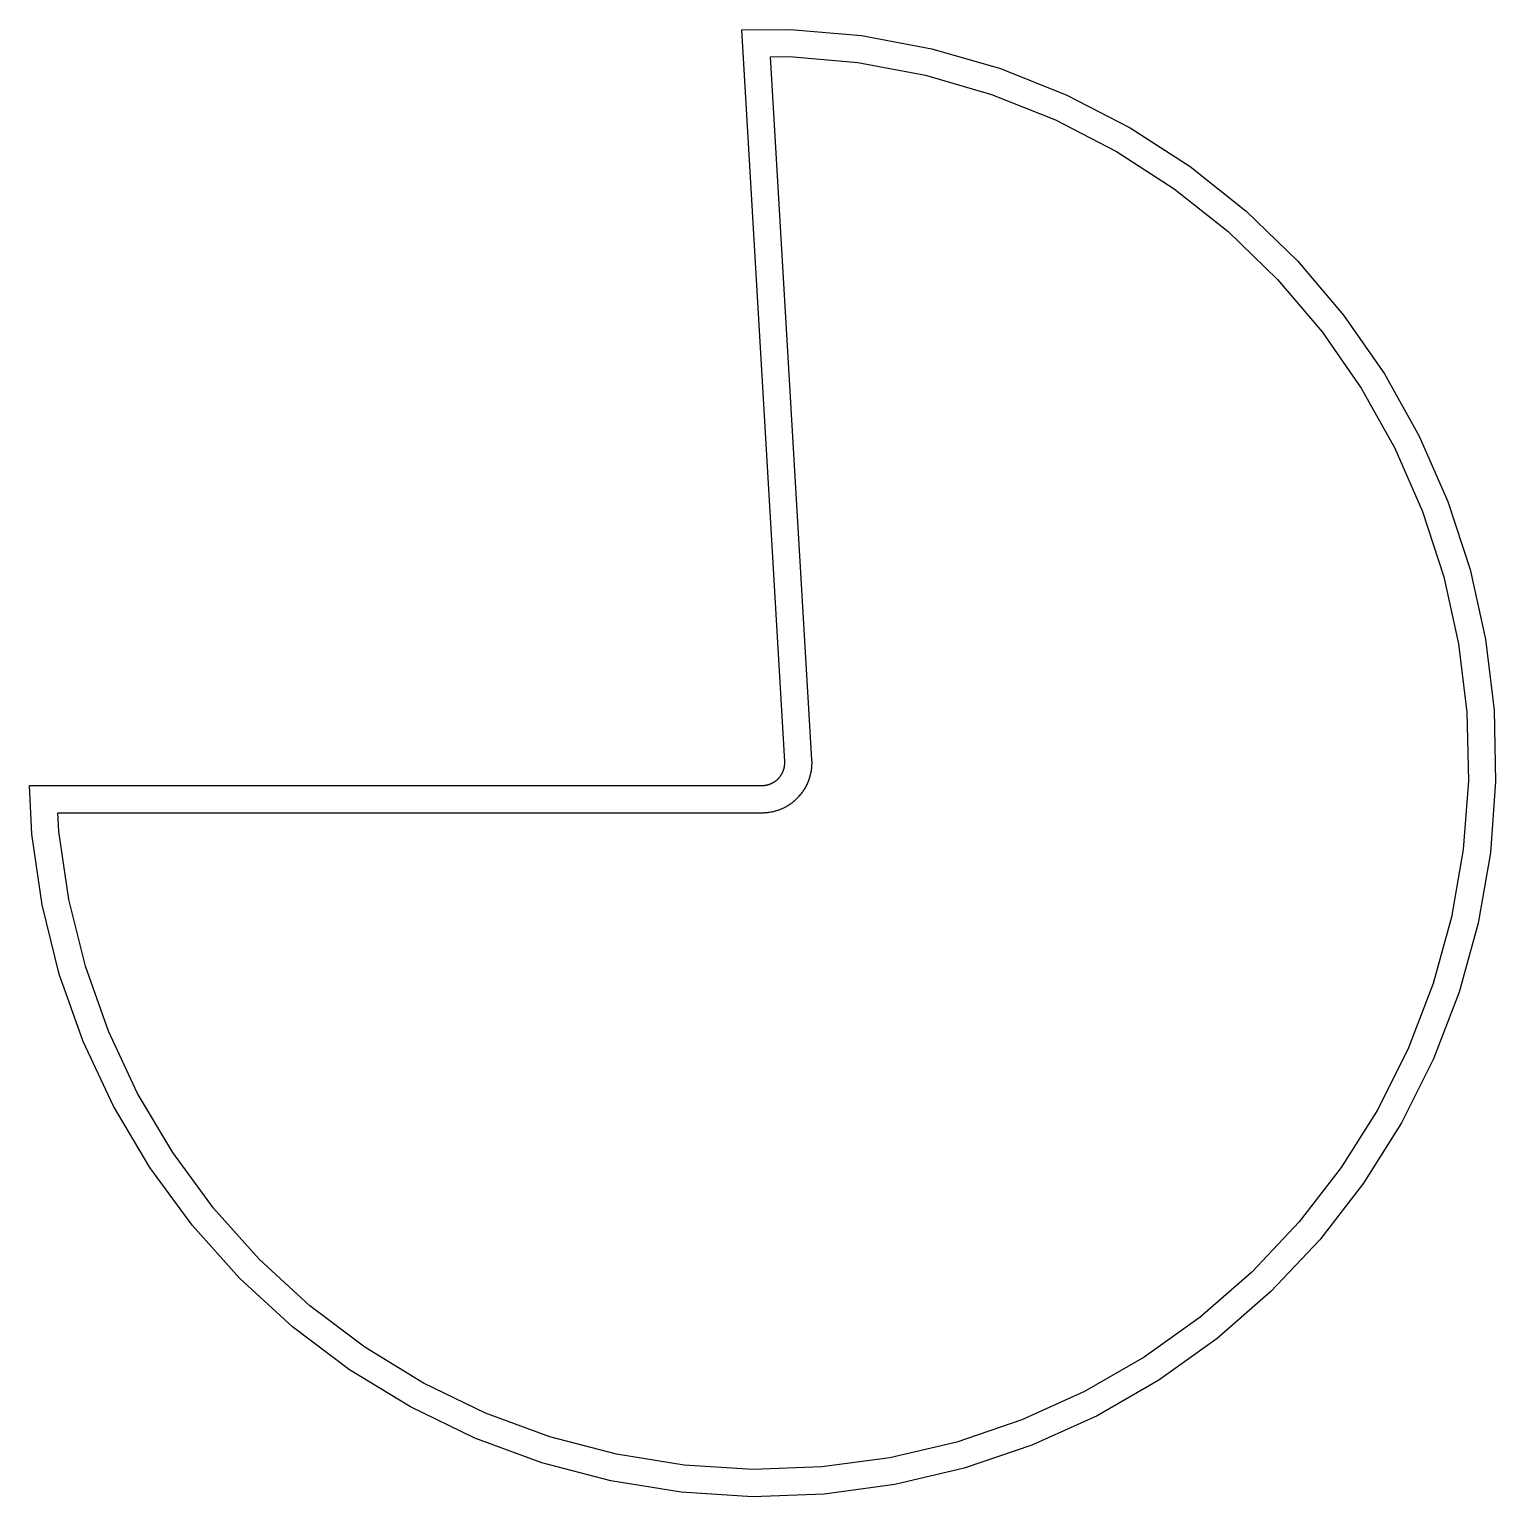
# Model space of a CAD drawing. Header units: metres. Extents: x 24.2 to 124.1, y -120.3 to -30.5.
# Drawn here: x 119.244 to 124.089, y -120.35 to -115.502 of the extents above.
import ezdxf

# ---------------------------------------------------------------- set-up
doc = ezdxf.new("R2010")
doc.units = ezdxf.units.M

msp = doc.modelspace()

# ---------------------------------------------------------------- linework, layer by layer
for points in [[(119.2438, -118), (121.665, -118), (121.6662, -118), (121.6672, -118), (121.6681, -117.9999), (121.6692, -117.9999), (121.6704, -117.9998), (121.6714, -117.9997), (121.6725, -117.9996), (121.6737, -117.9995), (121.6745, -117.9994), (121.6754, -117.9993), (121.6766, -117.9991), (121.6777, -117.9989), (121.6787, -117.9988), (121.6798, -117.9985), (121.6809, -117.9983), (121.6818, -117.9981), (121.6827, -117.9979), (121.6838, -117.9976), (121.6849, -117.9973), (121.6858, -117.9971), (121.6869, -117.9967), (121.688, -117.9964), (121.6889, -117.9961), (121.6897, -117.9958), (121.6908, -117.9954), (121.6919, -117.995), (121.6928, -117.9947), (121.6939, -117.9942), (121.6949, -117.9938), (121.6957, -117.9934), (121.6965, -117.9931), (121.6976, -117.9926), (121.6986, -117.9921), (121.6995, -117.9916), (121.7005, -117.9911), (121.7015, -117.9905), (121.7023, -117.9901), (121.7031, -117.9896), (121.704, -117.989), (121.705, -117.9884), (121.7058, -117.9879), (121.7068, -117.9873), (121.7078, -117.9866), (121.7085, -117.9861), (121.7092, -117.9856), (121.7101, -117.9849), (121.711, -117.9842), (121.7118, -117.9836), (121.7127, -117.9829), (121.7136, -117.9821), (121.7143, -117.9815), (121.7149, -117.981), (121.7158, -117.9802), (121.7166, -117.9794), (121.7173, -117.9787), (121.7182, -117.9779), (121.719, -117.9771), (121.7196, -117.9764), (121.7202, -117.9758), (121.721, -117.975), (121.7217, -117.9741), (121.7224, -117.9733), (121.7231, -117.9725), (121.7238, -117.9716), (121.7243, -117.9709), (121.7249, -117.9701), (121.7256, -117.9692), (121.7263, -117.9683), (121.7268, -117.9675), (121.7275, -117.9665), (121.7281, -117.9656), (121.7286, -117.9648), (121.729, -117.9641), (121.7296, -117.9631), (121.7302, -117.9621), (121.7307, -117.9612), (121.7312, -117.9602), (121.7318, -117.9592), (121.7321, -117.9584), (121.7326, -117.9576), (121.733, -117.9566), (121.7335, -117.9555), (121.7339, -117.9546), (121.7344, -117.9536), (121.7348, -117.9525), (121.7351, -117.9517), (121.7354, -117.9508), (121.7358, -117.9497), (121.7362, -117.9487), (121.7365, -117.9477), (121.7368, -117.9466), (121.7371, -117.9455), (121.7374, -117.9447), (121.7376, -117.9438), (121.7379, -117.9427), (121.7382, -117.9416), (121.7384, -117.9406), (121.7386, -117.9395), (121.7388, -117.9383), (121.739, -117.9375), (121.7391, -117.9366), (121.7393, -117.9354), (121.7394, -117.9343), (121.7395, -117.9333), (121.7397, -117.9322), (121.7398, -117.931), (121.7398, -117.9302), (121.7399, -117.9293), (121.7399, -117.9281), (121.74, -117.927), (121.74, -117.926), (121.74, -117.9248), (121.74, -117.9237), (121.74, -117.9228), (121.7399, -117.9218), (121.7399, -117.9206), (121.5977, -115.5036), (121.7586, -115.502), (121.9937, -115.5225), (122.2257, -115.5659), (122.4524, -115.6316), (122.6717, -115.719), (122.8813, -115.8273), (123.0795, -115.9555), (123.2643, -116.1023), (123.4339, -116.2664), (123.5868, -116.4462), (123.7214, -116.6401), (123.8366, -116.8461), (123.9312, -117.0623), (124.0043, -117.2867), (124.0553, -117.5172), (124.0836, -117.7515), (124.089, -117.9874), (124.0715, -118.2228), (124.0312, -118.4553), (123.9684, -118.6828), (123.8838, -118.9032), (123.7782, -119.1142), (123.6526, -119.314), (123.5081, -119.5007), (123.3462, -119.6724), (123.1684, -119.8276), (122.9763, -119.9647), (122.7718, -120.0825), (122.5568, -120.1799), (122.3333, -120.2559), (122.1036, -120.3099), (121.8697, -120.3412), (121.6338, -120.3497), (121.3982, -120.3351), (121.1652, -120.2978), (120.9369, -120.238), (120.7155, -120.1562), (120.5031, -120.0533), (120.3016, -119.9303), (120.1132, -119.7882), (119.9394, -119.6286), (119.7819, -119.4527), (119.6423, -119.2624), (119.5219, -119.0595), (119.4218, -118.8457), (119.3429, -118.6233), (119.286, -118.3942), (119.2516, -118.1607), (119.2438, -118)], [(119.3383, -118.09), (121.665, -118.09), (121.6691, -118.09), (121.6706, -118.0899), (121.674, -118.0898), (121.6774, -118.0895), (121.6784, -118.0895), (121.6818, -118.0891), (121.6853, -118.0888), (121.6867, -118.0886), (121.6901, -118.0881), (121.6935, -118.0875), (121.6945, -118.0874), (121.6979, -118.0867), (121.7012, -118.086), (121.7026, -118.0857), (121.706, -118.0848), (121.7093, -118.0839), (121.7103, -118.0837), (121.7135, -118.0827), (121.7168, -118.0817), (121.7182, -118.0812), (121.7215, -118.0801), (121.7247, -118.0788), (121.7256, -118.0785), (121.7288, -118.0772), (121.7319, -118.0758), (121.7333, -118.0752), (121.7364, -118.0738), (121.7395, -118.0723), (121.7403, -118.0718), (121.7434, -118.0702), (121.7464, -118.0685), (121.7477, -118.0678), (121.7506, -118.0661), (121.7535, -118.0642), (121.7544, -118.0637), (121.7572, -118.0618), (121.7601, -118.0599), (121.7613, -118.059), (121.764, -118.057), (121.7668, -118.0549), (121.7675, -118.0543), (121.7702, -118.0521), (121.7728, -118.0499), (121.7739, -118.0489), (121.7765, -118.0466), (121.779, -118.0443), (121.7797, -118.0436), (121.7822, -118.0412), (121.7845, -118.0387), (121.7856, -118.0377), (121.7879, -118.0351), (121.7901, -118.0325), (121.7908, -118.0318), (121.793, -118.0292), (121.7951, -118.0265), (121.796, -118.0253), (121.7981, -118.0226), (121.8001, -118.0198), (121.8006, -118.019), (121.8026, -118.0161), (121.8044, -118.0132), (121.8052, -118.012), (121.807, -118.009), (121.8087, -118.0061), (121.8092, -118.0052), (121.8108, -118.0022), (121.8124, -117.9991), (121.8131, -117.9978), (121.8146, -117.9947), (121.816, -117.9916), (121.8164, -117.9907), (121.8177, -117.9875), (121.819, -117.9843), (121.8195, -117.983), (121.8207, -117.9797), (121.8218, -117.9765), (121.8221, -117.9755), (121.8231, -117.9723), (121.824, -117.9689), (121.8244, -117.9675), (121.8253, -117.9642), (121.8261, -117.9609), (121.8263, -117.9599), (121.827, -117.9565), (121.8276, -117.9531), (121.8278, -117.9517), (121.8284, -117.9483), (121.8288, -117.9449), (121.8289, -117.9439), (121.8293, -117.9405), (121.8296, -117.9371), (121.8297, -117.9356), (121.8299, -117.9322), (121.83, -117.9287), (121.83, -117.9278), (121.83, -117.9243), (121.83, -117.9209), (121.8299, -117.9194), (121.8297, -117.9153), (121.6931, -115.5926), (121.7551, -115.592), (121.9815, -115.6118), (122.2049, -115.6535), (122.4232, -115.7168), (122.6342, -115.8009), (122.8361, -115.9052), (123.027, -116.0287), (123.2049, -116.17), (123.3682, -116.3281), (123.5154, -116.5012), (123.645, -116.6878), (123.7559, -116.8862), (123.847, -117.0944), (123.9174, -117.3104), (123.9665, -117.5323), (123.9938, -117.7579), (123.999, -117.9851), (123.9821, -118.2117), (123.9432, -118.4356), (123.8828, -118.6547), (123.8014, -118.8668), (123.6997, -119.0701), (123.5787, -119.2624), (123.4396, -119.4421), (123.2837, -119.6075), (123.1125, -119.7569), (122.9276, -119.8889), (122.7307, -120.0024), (122.5236, -120.0961), (122.3085, -120.1693), (122.0873, -120.2212), (121.862, -120.2514), (121.6349, -120.2596), (121.4081, -120.2456), (121.1838, -120.2096), (120.9639, -120.152), (120.7508, -120.0733), (120.5462, -119.9742), (120.3523, -119.8558), (120.1708, -119.719), (120.0035, -119.5653), (119.8519, -119.396), (119.7175, -119.2127), (119.6015, -119.0173), (119.5051, -118.8115), (119.4292, -118.5973), (119.3744, -118.3768), (119.3413, -118.152), (119.3383, -118.09)]]:
    msp.add_lwpolyline(points)

doc.saveas('drawing.dxf')
